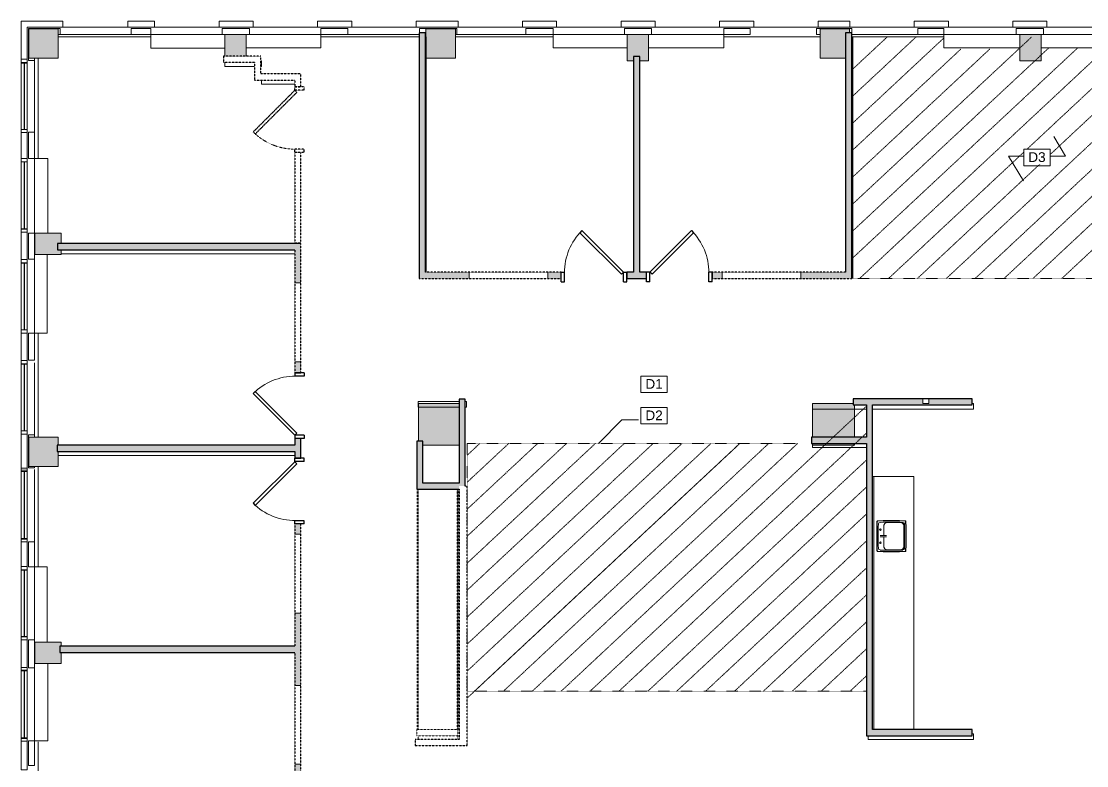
# Model space of a CAD drawing. Header units: inches. Extents: x 628 to 2872, y -380 to 1753.
# Drawn here: x 1526 to 2174, y 1300 to 1753 of the extents above; entities that cross this region are included whole.
import ezdxf

# ---------------------------------------------------------------- set-up
doc = ezdxf.new("R2010")
doc.units = ezdxf.units.IN
doc.header["$MEASUREMENT"] = 0
for name, pattern in [('Dash 1_16_', [0.125, 0.0625, -0.0625]), ('Dash 1_32_', [0.0625, 0.03125, -0.03125]), ('Demolished', [0.1875, 0.125, -0.0625])]:
    doc.linetypes.add(name, pattern=pattern)
for name, color, linetype, lineweight in [('4694_52_BB$0$BHT', 7, 'Continuous', 9), ('4694_52_BB$0$BPT', 7, 'Continuous', 9), ('9t floor LINKED_dwg', 8, 'Continuous', 9), ('A-ANNO-KEYN', 231, 'Continuous', 9), ('A-DETL', 90, 'Continuous', 9), ('A-DOOR', 31, 'Demolished', 9), ('A-DOOR-FRAM', 31, 'Demolished', 30), ('A-Wall-Exst', 7, 'Continuous', 9), ('A-WALL-PATT', 111, 'Continuous', 18), ('I-WALL', 2, 'Continuous', 18), ('P-SANR-FIXT', 6, 'Continuous', 18), ('Q-CASE', 31, 'Demolished', 9)]:
    doc.layers.add(name, color=color, linetype=linetype, lineweight=lineweight)
doc.styles.add('Arial_2', font='arial.ttf', dxfattribs={"height": 5.901198})

# ---------------------------------------------------------------- blocks, each defined once
blk = doc.blocks.new('9t floor LINKED_dwg-4848483-FIRST FLOOR DEMOLITION')
at = {"layer": '4694_52_BB$0$BHT'}
h = blk.add_hatch(color=256, dxfattribs=at)
h.paths.add_polyline_path([(446.5, 1484.5), (464.5, 1484.5), (464.5, 1493.73), (463.75, 1493.73), (463.75, 1497.48), (464.5, 1497.48), (464.5, 1502.5), (446.5, 1502.5)], flags=0)
h.paths.add_polyline_path([(464.12, 1613.51), (466.28, 1613.51), (466.28, 1616.48), (464.12, 1616.48), (464.12, 1620.23), (466.28, 1620.23), (466.28, 1626.51), (450.28, 1626.51), (450.28, 1613.51)], flags=0)
h.paths.add_polyline_path([(823.73, 1731.51), (823.73, 1747.5), (810.73, 1747.5), (810.73, 1731.51), (814.75, 1731.51), (814.75, 1734.05), (818.5, 1734.05), (818.5, 1731.51)], flags=0)
h.paths.add_polyline_path([(1062.93, 1731.51), (1062.93, 1747.5), (1049.93, 1747.5), (1049.93, 1731.51)], flags=0)
h.paths.add_polyline_path([(464.5, 1733), (464.5, 1751), (446.5, 1751), (446.5, 1733)], flags=0)
h.paths.add_polyline_path([(928.25, 1733), (943.75, 1733), (943.75, 1748.55), (946.25, 1748.55), (946.25, 1751), (928.25, 1751), (928.25, 1747.5)], flags=0)
h.paths.add_polyline_path([(1169, 1733), (1186.25, 1733), (1186.25, 1751), (1168.25, 1751), (1168.25, 1748.55), (1169, 1748.55)], flags=0)
h.paths.add_polyline_path([(688.25, 1733), (706.25, 1733), (706.25, 1751), (688.25, 1751)], flags=0)
h.paths.add_polyline_path([(578.93, 1734.3), (578.93, 1747.5), (565.93, 1747.5), (565.93, 1734.3), (576.65, 1734.3)], flags=0)
h = blk.add_hatch(color=256, dxfattribs=at)
h.paths.add_polyline_path([(684.25, 987.5), (684.25, 1013), (683.75, 1013), (683.75, 987.5)], flags=0)
h.paths.add_polyline_path([(708.5, 987.5), (709.25, 987.5), (709.25, 1013), (688, 1013), (688, 987.5), (704.75, 987.5), (704.75, 990.05), (708.5, 990.05), (708.5, 988.25)], flags=0)
h.paths.add_polyline_path([(1403.75, 988), (1429.25, 988), (1429.25, 1013.5), (1403.75, 1013.5)], flags=0)
h.paths.add_polyline_path([(708.5, 1233), (708.5, 1258.5), (683.75, 1258.5), (683.75, 1233), (705, 1233)], flags=0)
h.paths.add_polyline_path([(1403.75, 1233.5), (1429.25, 1233.5), (1429.25, 1256.67), (1403.75, 1256.67)], flags=0)
h.paths.add_polyline_path([(1426.75, 1497.5), (1426.75, 1523), (1403.75, 1523), (1403.75, 1497.5)], flags=0)
h.paths.add_polyline_path([(1189.25, 1497.5), (1189.25, 1523), (1188.5, 1523), (1188.5, 1497.5)], flags=0)
h.paths.add_polyline_path([(949.25, 1497.5), (949.25, 1498.61), (923.75, 1498.61), (923.75, 1497.5), (948.5, 1497.5)], flags=0)
h.paths.add_polyline_path([(1163.75, 1497.5), (1184.75, 1497.5), (1184.75, 1523), (1163.75, 1523), (1163.75, 1500.17)], flags=0)
h.paths.add_polyline_path([(686.5, 1497.5), (708.5, 1497.5), (708.5, 1523), (683.75, 1523), (683.75, 1500.05), (686.5, 1500.05)], flags=0)
h.paths.add_polyline_path([(923.75, 1502.36), (949.25, 1502.36), (949.25, 1522.05), (948.5, 1522.05), (948.5, 1523), (923.75, 1523)], flags=0)
h = blk.add_hatch(color=256, dxfattribs=at)
h.paths.add_polyline_path([(446.5, 870.94), (464.5, 870.94), (464.5, 873.48), (463.75, 873.48), (463.75, 877.23), (464.5, 877.23), (464.5, 888.94), (446.5, 888.94), (446.5, 873.31)], flags=0)
h.paths.add_polyline_path([(463.75, 992.5), (464.5, 992.5), (464.5, 1003.48), (463.75, 1003.48), (463.75, 1007.23), (464.5, 1007.23), (464.5, 1010.5), (446.5, 1010.5), (446.5, 992.5)], flags=0)
h.paths.add_polyline_path([(465.53, 1117.61), (466.28, 1117.61), (466.28, 1126.23), (465.53, 1126.23), (465.53, 1129.98), (466.28, 1129.98), (466.28, 1130.61), (450.28, 1130.61), (450.28, 1117.61)], flags=0)
h.paths.add_polyline_path([(463.75, 1238.5), (464.5, 1238.5), (464.5, 1248.48), (463.75, 1248.48), (463.75, 1252.23), (464.5, 1252.23), (464.5, 1256.5), (446.5, 1256.5), (446.5, 1238.5)], flags=0)
h.paths.add_polyline_path([(465.53, 1364.71), (466.28, 1364.71), (466.28, 1371.48), (465.53, 1371.48), (465.53, 1375.23), (466.28, 1375.23), (466.28, 1377.71), (450.28, 1377.71), (450.28, 1364.71), (464.5, 1364.71)], flags=0)
at = {"layer": '4694_52_BB$0$BPT'}
for p, q in [((465.38, 1751.88), (508.88, 1751.88)), ((521.13, 1751.88), (564.38, 1751.88)), ((581.13, 1751.88), (624.38, 1751.88)), ((641.13, 1751.88), (684.38, 1751.88)), ((705.88, 1751.88), (749.13, 1751.88)), ((765.88, 1751.88), (809.13, 1751.88)), ((825.88, 1751.88), (869.13, 1751.88)), ((885.88, 1751.88), (929.13, 1751.88)), ((944.38, 1751.88), (987.63, 1751.88)), ((1004.38, 1751.88), (1047.63, 1751.88)), ((1064.38, 1751.88), (1107.63, 1751.88)), ((464.5, 1746), (520.88, 1746)), ((465.63, 1747.5), (508.88, 1747.5)), ((580.88, 1747.51), (624.87, 1747.51)), ((624.38, 1746), (684.25, 1746)), ((640.88, 1747.5), (684.25, 1747.5)), ((688, 1747.5), (688.25, 1747.5)), ((688, 1746), (688.25, 1746)), ((706.25, 1746), (765.68, 1746)), ((869.68, 1746), (928.25, 1746)), ((946.25, 1748.55), (946.25, 1751)), ((947.5, 1746), (1003.68, 1746)), ((1003.69, 1747.51), (1047.68, 1747.51)), ((1064.18, 1747.51), (1108.17, 1747.51)), ((452.25, 1672.08), (452.25, 1733)), ((445.63, 1730.5), (442, 1730.5)), ((443.69, 1730.5), (443.69, 1689.75)), ((443.94, 1730.5), (443.94, 1689.75)), ((445.62, 1689.75), (442, 1689.75)), ((445.62, 1670), (442, 1670)), ((443.69, 1670), (443.69, 1629.25)), ((443.94, 1670), (443.94, 1629.25)), ((445.62, 1629.25), (442, 1629.25)), ((445.62, 1608.5), (442, 1608.5)), ((443.69, 1608.5), (443.69, 1567.75)), ((443.94, 1608.5), (443.94, 1567.75)), ((445.62, 1567.75), (442, 1567.75)), ((452.25, 1502.5), (452.25, 1565.78)), ((445.62, 1547), (442, 1547)), ((443.69, 1547), (443.69, 1506.25)), ((443.94, 1547), (443.94, 1506.25)), ((450, 1503.79), (450, 1547.78)), ((949.25, 1502.36), (949.25, 1522.05)), ((445.62, 1506.25), (442, 1506.25)), ((923.75, 1498.61), (923.75, 1497.5)), ((464.5, 1484.5), (464.5, 1493.73)), ((686.5, 1497.5), (708.5, 1497.5)), ((445.62, 1481.59), (442, 1481.59)), ((443.69, 1481.59), (443.69, 1440.84)), ((443.94, 1481.59), (443.94, 1440.84)), ((450, 1438.81), (450, 1482.8)), ((452.25, 1423.57), (452.25, 1484.18)), ((445.62, 1440.84), (442, 1440.84)), ((445.62, 1421.78), (442, 1421.78)), ((443.69, 1421.78), (443.69, 1381.03)), ((443.94, 1421.78), (443.94, 1381.03)), ((450, 1379.08), (450, 1423.07)), ((445.62, 1381.03), (442, 1381.03)), ((442, 1360.28), (445.62, 1360.28)), ((443.69, 1319.53), (443.69, 1360.28)), ((443.94, 1319.53), (443.94, 1360.28)), ((442, 1319.53), (445.62, 1319.53)), ((452.25, 1256.5), (452.25, 1317.11))]:
    blk.add_line(p, q, dxfattribs=at)
at = {"layer": '4694_52_BB$0$BPT', "flags": 128}
for points in [[(467.38, 1751.88), (467.38, 1755.5), (442, 1755.5), (442, 1730.07), (445.63, 1730.07), (445.63, 1751.88)], [(523.13, 1751.88), (506.88, 1751.88), (506.88, 1755.5), (523.13, 1755.5)], [(583.13, 1751.88), (562.38, 1751.88), (562.38, 1755.5), (583.13, 1755.5)], [(643.13, 1751.88), (622.38, 1751.88), (622.38, 1755.5), (643.13, 1755.5)], [(707.88, 1755.5), (707.88, 1751.88), (682.38, 1751.88), (682.38, 1755.5)], [(767.88, 1755.5), (747.13, 1755.5), (747.13, 1751.88), (767.88, 1751.88)], [(827.88, 1755.5), (807.13, 1755.5), (807.13, 1751.88), (827.88, 1751.88)], [(887.88, 1755.5), (867.13, 1755.5), (867.13, 1751.88), (887.88, 1751.88)], [(946.38, 1751.88), (927.13, 1751.88), (927.13, 1755.5), (946.38, 1755.5)], [(1006.38, 1755.5), (985.63, 1755.5), (985.63, 1751.88), (1006.38, 1751.88)], [(1066.38, 1755.5), (1045.63, 1755.5), (1045.63, 1751.88), (1066.38, 1751.88)], [(464.5, 1751), (446.5, 1751), (446.5, 1733), (464.5, 1733)], [(520.88, 1751.13), (520.88, 1747.5), (508.88, 1747.5), (508.88, 1751.13)], [(580.88, 1747.5), (580.88, 1751.13), (564.38, 1751.13), (564.38, 1747.5)], [(706.25, 1751), (688.25, 1751), (688.25, 1733), (706.25, 1733)], [(765.68, 1751.13), (765.68, 1747.5), (749.18, 1747.5), (749.18, 1751.13)], [(885.68, 1747.5), (885.68, 1751.13), (869.68, 1751.13), (869.68, 1747.5)], [(1064.18, 1747.5), (1047.68, 1747.5), (1047.68, 1751.13), (1064.18, 1751.13)], [(1049.93, 1731.51), (1049.93, 1747.51), (1062.93, 1747.51), (1062.93, 1731.51)], [(442, 1687.75), (445.62, 1687.75), (445.62, 1732.5), (442, 1732.5)], [(445.63, 1670.08), (445.63, 1689.58), (442, 1689.58), (442, 1670.08)], [(442, 1627.25), (445.62, 1627.25), (445.62, 1672), (442, 1672)], [(445.63, 1629.09), (445.63, 1608.27), (442, 1608.27), (442, 1629.09)], [(442, 1565.75), (445.62, 1565.75), (445.62, 1610.5), (442, 1610.5)], [(442, 1546.78), (445.63, 1546.78), (445.63, 1567.78), (442, 1567.78)], [(442, 1549), (445.62, 1549), (445.62, 1504.25), (442, 1504.25)], [(445.63, 1482.3), (442, 1482.3), (442, 1506.29), (445.63, 1506.29)], [(442, 1438.84), (442, 1483.59), (445.62, 1483.59), (445.62, 1438.84)], [(445.63, 1421.57), (442, 1421.57), (442, 1440.31), (445.63, 1440.31)], [(446.38, 1423.57), (450, 1423.57), (450, 1438.81), (446.38, 1438.81)], [(442, 1379.03), (445.62, 1379.03), (445.62, 1423.78), (442, 1423.78)], [(445.63, 1360.59), (445.63, 1381.08), (442, 1381.08), (442, 1360.59)], [(450, 1362.09), (450, 1379.08), (446.38, 1379.08), (446.38, 1362.09)], [(445.62, 1362.28), (442, 1362.28), (442, 1317.53), (445.62, 1317.53)], [(445.63, 1300.1), (445.63, 1319.1), (442, 1319.1), (442, 1300.1)], [(446.38, 1302.6), (450, 1302.6), (450, 1317.6), (446.38, 1317.6)]]:
    blk.add_lwpolyline(points, close=True, dxfattribs=at)
for points in [[(464.5, 1747.5), (465.63, 1747.5), (465.63, 1751.12), (446.38, 1751.12), (446.38, 1731.57), (450, 1731.57), (450, 1733.07)], [(565.94, 1739.2), (520.88, 1739.2), (520.88, 1747.5), (564.87, 1747.5)], [(565.93, 1734.3), (565.93, 1747.51), (578.93, 1747.51), (578.93, 1734.3)], [(579.07, 1739.45), (624.38, 1739.45), (624.38, 1747.5), (640.88, 1747.5), (640.88, 1751.13), (624.38, 1751.13), (624.38, 1747.5)], [(707.18, 1747.5), (707.18, 1751.13), (684.38, 1751.13), (684.38, 1748.55)], [(706.25, 1747.5), (707.18, 1747.5), (751.17, 1747.5)], [(810.67, 1739.45), (765.68, 1739.45), (765.68, 1747.5), (809.67, 1747.5)], [(869.67, 1747.5), (825.68, 1747.5), (825.68, 1751.13), (809.18, 1751.13), (809.18, 1747.5), (825.68, 1747.5)], [(810.73, 1747.51), (823.73, 1747.51), (823.73, 1731.51), (818.5, 1731.51)], [(814.75, 1731.51), (810.73, 1731.51), (810.73, 1747.51)], [(823.79, 1739.45), (869.68, 1739.45), (869.68, 1747.5)], [(947.5, 1747.5), (947.68, 1747.5), (947.68, 1751.13), (926.18, 1751.13), (926.18, 1747.5), (928.25, 1747.5)], [(946.25, 1751), (928.25, 1751), (928.25, 1733), (943.75, 1733)], [(1049.84, 1739.45), (1003.68, 1739.45), (1003.68, 1747.5), (987.68, 1747.5), (947.68, 1747.5)], [(987.68, 1747.5), (987.68, 1751.13), (1003.68, 1751.13), (1003.68, 1747.5)], [(1062.97, 1739.45), (1107.68, 1739.45), (1107.68, 1747.5), (1107.68, 1751.13), (1124.58, 1751.13), (1124.58, 1747.5), (1107.68, 1747.5)], [(450, 1732.07), (450, 1688.08), (446.38, 1688.08), (446.38, 1672.08), (450, 1672.08), (450, 1626.59)], [(450, 1688.08), (450, 1672.08), (458.19, 1672.08), (458.19, 1626.51)], [(457.82, 1613.51), (457.82, 1565.78), (450, 1565.78), (450, 1549.28), (446.38, 1549.28), (446.38, 1565.78), (450, 1565.78), (450, 1610.77), (450, 1626.59), (446.38, 1626.59), (446.38, 1610.77), (450, 1610.77)], [(450.28, 1626.51), (466.28, 1626.51), (466.28, 1620.23)], [(466.28, 1616.48), (466.28, 1613.51), (450.28, 1613.51), (450.28, 1626.51)], [(708.5, 1523), (683.75, 1523), (683.75, 1500.05)], [(948.5, 1523), (923.75, 1523), (923.75, 1502.36)], [(450, 1484.5), (450, 1483.8), (446.38, 1483.8), (446.38, 1503.79), (450, 1503.79), (450, 1502.5)], [(464.5, 1497.48), (464.5, 1502.5), (446.5, 1502.5), (446.5, 1484.5), (464.5, 1484.5)], [(923.75, 1497.5), (949.25, 1497.5), (949.25, 1498.61)], [(457.82, 1377.85), (457.82, 1423.57), (450, 1423.57)], [(450.28, 1377.71), (466.28, 1377.71), (466.28, 1375.23)], [(466.28, 1371.48), (466.28, 1364.71), (450.28, 1364.71), (450.28, 1377.71)], [(458.19, 1364.72), (458.19, 1317.6), (450, 1317.6), (450, 1362.59)]]:
    blk.add_lwpolyline(points, dxfattribs=at)
at = {"layer": 'A-Wall-Exst'}
for p, q in [((948.25, 1746), (947.5, 1746)), ((708.5, 1524.2), (683.5, 1524.2)), ((948.5, 1523), (923.75, 1523))]:
    blk.add_line(p, q, dxfattribs=at)
at = {"layer": 'A-Wall-Exst', "flags": 128}
for points in [[(688.5, 1602.8), (688.5, 1746), (688, 1746)], [(947.5, 1599.7), (948.25, 1599.7), (948.25, 1746)], [(565.93, 1730.55), (565.93, 1728.01), (584, 1728.01)], [(587.75, 1728.01), (588.25, 1728.01), (588.25, 1731.51), (587.75, 1731.51)], [(588.25, 1719.73), (588.25, 1717.19), (608.5, 1717.19)], [(466.28, 1616.48), (466.28, 1613.94), (608.5, 1613.94)], [(683.5, 1524.2), (683.5, 1520.7), (708.5, 1520.7)], [(712.25, 1520.7), (713, 1520.7), (713, 1524.2), (712.25, 1524.2)], [(923.75, 1523), (923.75, 1519.5), (956.5, 1519.5)], [(960.25, 1519.5), (1021.62, 1519.5), (1021.62, 1523), (1020.87, 1523)], [(923.75, 1498.61), (923.75, 1496.06), (956.5, 1496.06)], [(464.5, 1493.73), (464.5, 1491.19), (608.5, 1491.19)], [(957.5, 1320.8), (957.5, 1318.5), (1021.62, 1318.5)], [(1021.62, 1318.5), (1021.62, 1322), (1020.87, 1322)]]:
    blk.add_lwpolyline(points, dxfattribs=at)
at = {"layer": 'A-WALL-PATT', "color": 7, "lineweight": 9}
for p, q in [((688, 1746), (688.5, 1746)), ((947.5, 1746), (948.25, 1746)), ((565.93, 1728.01), (565.93, 1730.55)), ((588.25, 1731.51), (588.25, 1728.01)), ((588.25, 1717.19), (588.25, 1719.73)), ((466.28, 1613.94), (466.28, 1616.48)), ((948.25, 1599.7), (947.5, 1599.7)), ((683.5, 1520.7), (683.5, 1524.2)), ((713, 1524.2), (713, 1520.7)), ((923.75, 1519.5), (923.75, 1523)), ((1021.62, 1523), (1021.62, 1519.5)), ((923.75, 1496.06), (923.75, 1498.61)), ((464.5, 1491.19), (464.5, 1493.73)), ((957.5, 1318.5), (957.5, 1320.8)), ((1021.62, 1322), (1021.62, 1318.5))]:
    blk.add_line(p, q, dxfattribs=at)
blk = doc.blocks.new('Single Flush - OTJ_SOLIDFLUSH_ALUM-4845960-FIRST FLOOR DEMOLITION')
at = {"layer": 'A-DOOR', "color": 250, "lineweight": 30}
for p, q in [((-7.42, 27.2), (-8.65, 25.96)), ((-8.65, 25.96), (16.67, 0.64)), ((17.91, 1.87), (-7.42, 27.2)), ((16.67, 0.64), (17.91, 1.87))]:
    blk.add_line(p, q, dxfattribs=at)
at = {"layer": 'A-DOOR', "color": 7}
blk.add_arc((17.91, 1.87), 35.81, 135, 180.5, dxfattribs=at)
at = {"layer": 'A-DOOR-FRAM', "color": 250}
for p, q in [((-20, -3.87), (-20, 1.87)), ((-20, 1.87), (-18, 1.87)), ((-18, -3.87), (-18, 1.87)), ((18, -3.87), (18, 1.87)), ((18, 1.87), (20, 1.87)), ((20, -3.87), (20, 1.87)), ((-20, -3.87), (-18, -3.87)), ((18, -3.87), (20, -3.87))]:
    blk.add_line(p, q, dxfattribs=at)
blk = doc.blocks.new('Single Flush - OTJ_SOLIDFLUSH_ALUM-4928978-FIRST FLOOR DEMOLITION')
at = {"layer": 'A-DOOR', "color": 8, "linetype": 'Continuous', "lineweight": 30}
for p, q in [((-8.65, -25.96), (16.67, -0.64)), ((17.91, -1.88), (-7.42, -27.2)), ((16.67, -0.64), (17.91, -1.88)), ((-7.42, -27.2), (-8.65, -25.96))]:
    blk.add_line(p, q, dxfattribs=at)
at = {"layer": 'A-DOOR', "linetype": 'Continuous'}
blk.add_arc((17.91, -1.88), 35.81, 179.5, 225, dxfattribs=at)
at = {"layer": 'A-DOOR-FRAM', "color": 8, "linetype": 'Continuous'}
for p, q in [((-20, 3.87), (-20, -1.88)), ((-20, 3.87), (-18, 3.87)), ((-18, 3.87), (-18, -1.88)), ((18, 3.87), (18, -1.88)), ((18, 3.87), (20, 3.87)), ((20, 3.87), (20, -1.88)), ((-20, -1.88), (-18, -1.88)), ((18, -1.88), (20, -1.88))]:
    blk.add_line(p, q, dxfattribs=at)
blk = doc.blocks.new('Single Flush - OTJ_SOLIDFLUSH_ALUM-4929015-FIRST FLOOR DEMOLITION')
at = {"layer": 'A-DOOR', "color": 8, "linetype": 'Continuous', "lineweight": 30}
for p, q in [((-7.42, 27.2), (-8.65, 25.96)), ((-8.65, 25.96), (16.67, 0.64)), ((17.91, 1.87), (-7.42, 27.2)), ((16.67, 0.64), (17.91, 1.87))]:
    blk.add_line(p, q, dxfattribs=at)
at = {"layer": 'A-DOOR', "linetype": 'Continuous'}
blk.add_arc((17.91, 1.87), 35.81, 135, 180.5, dxfattribs=at)
at = {"layer": 'A-DOOR-FRAM', "color": 8, "linetype": 'Continuous'}
for p, q in [((-20, -3.87), (-20, 1.87)), ((-20, 1.87), (-18, 1.87)), ((-18, -3.87), (-18, 1.87)), ((18, -3.87), (18, 1.87)), ((18, 1.87), (20, 1.87)), ((20, -3.87), (20, 1.87)), ((-20, -3.87), (-18, -3.87)), ((18, -3.87), (20, -3.87))]:
    blk.add_line(p, q, dxfattribs=at)
blk = doc.blocks.new('C-Counter Top - ADJ HEIGHT-4846280-FIRST FLOOR DEMOLITION')
at = {"layer": 'Q-CASE', "color": 7}
for p, q in [((-47.26, -0.75), (104.94, -0.75)), ((-47.26, -25), (98.94, -25)), ((102.69, -25), (104.94, -25))]:
    blk.add_line(p, q, dxfattribs=at)
blk = doc.blocks.new('C-Counter Top - ADJ HEIGHT-4930316-FIRST FLOOR DEMOLITION')
at = {"layer": 'Q-CASE', "linetype": 'Continuous'}
for p, q in [((106.68, -0.75), (106.68, 0)), ((-47.26, -0.75), (106.68, -0.75)), ((106.68, -25), (106.68, -0.75)), ((-47.26, -25), (106.68, -25))]:
    blk.add_line(p, q, dxfattribs=at)
blk = doc.blocks.new('P-Sink-Rectangular - PSR1918-3060176-FIRST FLOOR DEMOLITION')
at = {"layer": 'P-SANR-FIXT', "lineweight": 9}
for p, q in [((-9.5, 4.97), (-9.34, 8.49)), ((-9.13, 8.48), (-9.28, 4.96)), ((-8.99, 8.84), (-5.52, 9)), ((-5.51, 8.78), (-8.98, 8.63)), ((-8.5, 5.01), (-8.42, 6.97)), ((-7.47, 7.92), (-5.51, 8)), ((-5.52, 9), (5.52, 9)), ((-5.52, 9), (-5.51, 8.78)), ((5.51, 8.78), (-5.51, 8.78)), ((-5.51, 8), (5.51, 8)), ((5.52, 9), (5.51, 8.78)), ((8.98, 8.63), (5.51, 8.78)), ((5.51, 8), (7.47, 7.92)), ((5.52, 9), (8.99, 8.84)), ((8.42, 6.97), (8.5, 5.01)), ((9.28, 4.96), (9.13, 8.48)), ((9.34, 8.49), (9.5, 4.97)), ((-9.5, 4.97), (-9.28, 4.96)), ((-9.5, -4.97), (-9.5, 4.97)), ((-9.28, 4.96), (-9.28, -4.96)), ((-8.5, -5.01), (-8.5, 5.01)), ((-8.35, -5.5), (-8.35, 2.5)), ((-8.35, -5.5), (-8.35, 2.5)), ((-6.25, 4.6), (-0.49, 4.6)), ((-6.25, 4.6), (-0.49, 4.6)), ((0.48, 4.6), (6.25, 4.6)), ((0.48, 4.6), (6.25, 4.6)), ((8.35, 2.5), (8.35, -5.5)), ((8.35, 2.5), (8.35, -5.5)), ((8.5, 5.01), (8.5, -5.01)), ((9.5, 4.97), (9.28, 4.96)), ((9.28, -4.96), (9.28, 4.96)), ((9.5, 4.97), (9.5, -4.97)), ((-9.5, -4.97), (-9.28, -4.96)), ((-9.34, -8.49), (-9.5, -4.97)), ((-9.28, -4.96), (-9.13, -8.48)), ((-8.42, -6.97), (-8.5, -5.01)), ((8.5, -5.01), (8.42, -6.97)), ((9.13, -8.48), (9.28, -4.96)), ((9.5, -4.97), (9.28, -4.96)), ((9.5, -4.97), (9.34, -8.49)), ((-5.52, -9), (-8.99, -8.84)), ((-8.98, -8.63), (-5.51, -8.78)), ((-5.51, -8), (-7.47, -7.92)), ((6.25, -7.6), (-6.25, -7.6)), ((6.25, -7.6), (-6.25, -7.6)), ((-5.52, -9), (-5.51, -8.78)), ((5.52, -9), (-5.52, -9)), ((5.51, -8), (-5.51, -8)), ((-5.51, -8.78), (5.51, -8.78)), ((7.47, -7.92), (5.51, -8)), ((5.51, -8.78), (8.98, -8.63)), ((5.52, -9), (5.51, -8.78)), ((8.99, -8.84), (5.52, -9))]:
    blk.add_line(p, q, dxfattribs=at)
at = {"layer": 'P-SANR-FIXT', "lineweight": 9, "flags": 128}
for points in [[(-0.5, 6.97), (-0.5, 6.97), (-0.5, 6.96), (-0.5, 6.95), (-0.5, 6.94), (-0.5, 6.93), (-0.5, 6.91), (-0.5, 6.89), (-0.5, 6.87), (-0.5, 6.84), (-0.5, 6.81), (-0.5, 6.78), (-0.5, 6.74), (-0.5, 6.7), (-0.5, 6.66), (-0.5, 6.62), (-0.5, 6.57), (-0.5, 6.52), (-0.5, 6.47), (-0.5, 6.42), (-0.5, 6.36), (-0.5, 6.3), (-0.5, 6.24), (-0.5, 6.18), (-0.5, 6.11), (-0.5, 6.05), (-0.5, 5.98), (-0.5, 5.91), (-0.5, 5.84), (-0.5, 5.77), (-0.5, 5.69), (-0.5, 5.62), (-0.5, 5.54), (-0.5, 5.46), (-0.5, 5.39), (-0.5, 5.31), (-0.5, 5.23), (-0.5, 5.15), (-0.5, 5.07), (-0.5, 4.99), (-0.5, 4.91), (-0.5, 4.83), (-0.5, 4.75), (-0.5, 4.67), (-0.5, 4.59), (-0.5, 4.51), (-0.5, 4.44), (-0.5, 4.36), (-0.5, 4.28), (-0.5, 4.21), (-0.5, 4.13), (-0.5, 4.06), (-0.5, 3.99), (-0.5, 3.92), (-0.5, 3.86), (-0.5, 3.79), (-0.5, 3.73), (-0.5, 3.66), (-0.5, 3.61), (-0.5, 3.55), (-0.5, 3.49), (-0.5, 3.44), (-0.5, 3.39), (-0.5, 3.34), (-0.5, 3.3), (-0.5, 3.25), (-0.5, 3.21), (-0.5, 3.18), (-0.5, 3.14), (-0.5, 3.11), (-0.5, 3.08), (-0.5, 3.06), (-0.5, 3.04), (-0.5, 3.02), (-0.5, 3), (-0.5, 2.99), (-0.5, 2.98), (-0.5, 2.97), (-0.5, 2.97), (-0.5, 2.97)], [(0.5, 2.97), (0.5, 2.97), (0.5, 2.97), (0.5, 2.98), (0.5, 2.99), (0.5, 3.01), (0.5, 3.02), (0.5, 3.05), (0.5, 3.07), (0.5, 3.1), (0.5, 3.13), (0.5, 3.16), (0.5, 3.19), (0.5, 3.23), (0.5, 3.27), (0.5, 3.32), (0.5, 3.36), (0.5, 3.41), (0.5, 3.46), (0.5, 3.52), (0.5, 3.57), (0.5, 3.63), (0.5, 3.69), (0.5, 3.76), (0.5, 3.82), (0.5, 3.89), (0.5, 3.95), (0.5, 4.02), (0.5, 4.1), (0.5, 4.17), (0.5, 4.24), (0.5, 4.32), (0.5, 4.39), (0.5, 4.47), (0.5, 4.55), (0.5, 4.63), (0.5, 4.71), (0.5, 4.79), (0.5, 4.87), (0.5, 4.95), (0.5, 5.03), (0.5, 5.11), (0.5, 5.19), (0.5, 5.26), (0.5, 5.34), (0.5, 5.42), (0.5, 5.5), (0.5, 5.58), (0.5, 5.65), (0.5, 5.73), (0.5, 5.8), (0.5, 5.87), (0.5, 5.94), (0.5, 6.01), (0.5, 6.08), (0.5, 6.14), (0.5, 6.21), (0.5, 6.27), (0.5, 6.33), (0.5, 6.39), (0.5, 6.44), (0.5, 6.49), (0.5, 6.55), (0.5, 6.59), (0.5, 6.64), (0.5, 6.68), (0.5, 6.72), (0.5, 6.76), (0.5, 6.79), (0.5, 6.82), (0.5, 6.85), (0.5, 6.88), (0.5, 6.9), (0.5, 6.92), (0.5, 6.93), (0.5, 6.95), (0.5, 6.96), (0.5, 6.96), (0.5, 6.97), (0.5, 6.97)]]:
    blk.add_lwpolyline(points, dxfattribs=at)
at = {"layer": 'P-SANR-FIXT', "lineweight": 9}
for centre, radius, start, end in [((-8.97, 8.47), 0.371, 92.5667, 177.4333), ((-8.97, 8.47), 0.156, 92.5667, 177.4333), ((-7.42, 6.92), 0.995, 92.5667, 177.4333), ((-4, 6.75), 0.5, 360, 180), ((-4, 6.75), 0.5, 180, 360), ((4, 6.75), 0.5, 360, 180), ((4, 6.75), 0.5, 180, 360), ((7.42, 6.92), 0.995, 2.5667, 87.4333), ((8.97, 8.47), 0.156, 2.5667, 87.4333), ((8.97, 8.47), 0.371, 2.5667, 87.4333), ((-6.25, 2.5), 2.1, 90, 180), ((-6.25, 2.5), 2.1, 90, 180), ((-6.25, 2.5), 2.1, 160.02876, 180), ((-6.25, 2.5), 2.1, 115.02876, 154.97124), ((-6.25, 2.5), 2.1, 90, 109.97124), ((6.25, 2.5), 2.1, 70.02876, 90), ((6.25, 2.5), 2.1, 0, 90), ((6.25, 2.5), 2.1, 0, 90), ((6.25, 2.5), 2.1, 25.02876, 64.97124), ((6.25, 2.5), 2.1, 0, 19.97124), ((-6.25, -5.5), 2.1, 180, 199.97124), ((-6.25, -5.5), 2.1, 180, 270), ((-6.25, -5.5), 2.1, 180, 270), ((-6.25, -5.5), 2.1, 205.02876, 244.97124), ((6.25, -5.5), 2.1, 270, 360), ((6.25, -5.5), 2.1, 270, 360), ((6.25, -5.5), 2.1, 295.02876, 334.97124), ((6.25, -5.5), 2.1, 340.02876, 360), ((-8.97, -8.47), 0.371, 182.5667, 267.4333), ((-8.97, -8.47), 0.156, 182.5667, 267.4333), ((-7.42, -6.92), 0.995, 182.5667, 267.4333), ((-6.25, -5.5), 2.1, 250.02876, 270), ((6.25, -5.5), 2.1, 270, 289.97124), ((7.42, -6.92), 0.995, 272.5667, 357.4333), ((8.97, -8.47), 0.156, 272.5667, 357.4333), ((8.97, -8.47), 0.371, 272.5667, 357.4333)]:
    blk.add_arc(centre, radius, start, end, dxfattribs=at)
blk = doc.blocks.new('C-Counter Top - ADJ HEIGHT-4930977-FIRST FLOOR DEMOLITION')
at = {"layer": 'Q-CASE', "color": 7}
for p, q in [((98.94, 0), (-47.26, 0)), ((98.94, -0.75), (98.94, 0)), ((-47.26, -0.75), (98.94, -0.75)), ((-47.26, -25), (98.94, -25))]:
    blk.add_line(p, q, dxfattribs=at)
blk = doc.blocks.new('Keynote Tag - Keynote Number - Boxed-135510-FIRST FLOOR DEMOLITION')
at = {"layer": 'A-ANNO-KEYN'}
for p, q in [((-0.125, -0.079), (-0.125, 0.078)), ((-0.125, 0.078), (0.125, 0.078)), ((0.125, 0.078), (0.125, -0.079)), ((-0.125, -0.079), (0.125, -0.079))]:
    blk.add_line(p, q, dxfattribs=at)

msp = doc.modelspace()

# ---------------------------------------------------------------- hatches: boundary and pattern name
at = {"layer": 'A-WALL-PATT', "lineweight": 9}
for points in [[(1771.88, 1600.25), (1771.88, 1746), (1768.13, 1746), (1768.13, 1600.25)], [(2031.38, 1596.5), (2031.38, 1746), (2027.63, 1746), (2027.63, 1596.5)], [(1902.38, 1600.25), (1902.38, 1731.51), (1898.63, 1731.51), (1898.63, 1600.25)], [(1692.38, 1613.94), (1692.38, 1617.69), (1548.01, 1617.69), (1548.01, 1613.94), (1662.81, 1613.94)], [(1792.38, 1470.08), (1796.13, 1470.08), (1796.13, 1523), (1792.38, 1523), (1792.38, 1471.95)], [(2033.13, 1519.5), (2104.76, 1519.5), (2104.76, 1523.25), (2078.38, 1523.25), (2078.38, 1520.38), (2074.63, 1520.38), (2074.63, 1523.25), (2032.38, 1523.25), (2032.38, 1519.5)], [(2040.38, 1318.25), (2044.13, 1318.25), (2044.13, 1519.5), (2040.38, 1519.5), (2040.38, 1322)], [(2032.38, 1496.06), (2040.38, 1496.06), (2040.38, 1499.81), (2006.88, 1499.81), (2006.88, 1496.06), (2032.02, 1496.06)], [(1548.38, 1491.19), (1692.38, 1491.19), (1692.38, 1494.94), (1547.63, 1494.94), (1547.63, 1491.19)], [(1767.38, 1471.95), (1770.38, 1471.95), (1770.38, 1497.5), (1766.63, 1497.5), (1766.63, 1471.95), (1766.88, 1471.95)], [(1766.63, 1468.2), (1792.38, 1468.2), (1792.38, 1471.95), (1766.63, 1471.95)], [(1550.16, 1368.94), (1692.38, 1368.94), (1692.38, 1372.69), (1549.41, 1372.69), (1549.41, 1368.94)], [(2104.76, 1318.25), (2104.76, 1322), (2044.13, 1322), (2044.13, 1318.25), (2089.46, 1318.25)]]:
    msp.add_hatch(color=7, dxfattribs=at).paths.add_polyline_path(points, flags=0)
h = msp.add_hatch(color=7, dxfattribs=at)
h.paths.add_polyline_path([(1692.38, 870.94), (1696.13, 870.94), (1696.13, 900.81), (1692.38, 900.81), (1692.38, 874.69)], flags=0)
h.paths.add_polyline_path([(1692.38, 948.81), (1696.13, 948.81), (1696.13, 956.81), (1692.38, 956.81)], flags=0)
h.paths.add_polyline_path([(1692.38, 996.81), (1696.13, 996.81), (1696.13, 1008.81), (1692.38, 1008.81), (1692.38, 1000.94)], flags=0)
h.paths.add_polyline_path([(1692.38, 1048.81), (1696.13, 1048.81), (1696.13, 1056.81), (1692.38, 1056.81)], flags=0)
h.paths.add_polyline_path([(1692.38, 1104.81), (1696.13, 1104.81), (1696.13, 1144.81), (1692.38, 1144.81), (1692.38, 1115.06)], flags=0)
h.paths.add_polyline_path([(1692.38, 1192.81), (1696.13, 1192.81), (1696.13, 1201.81), (1692.38, 1201.81)], flags=0)
h.paths.add_polyline_path([(1692.38, 1241.81), (1696.13, 1241.81), (1696.13, 1253.81), (1692.38, 1253.81), (1692.38, 1245.94)], flags=0)
h.paths.add_polyline_path([(1696.13, 1293.81), (1696.13, 1300.81), (1692.38, 1300.81), (1692.38, 1293.81)], flags=0)
h.paths.add_polyline_path([(1696.13, 1348.81), (1696.13, 1392.81), (1692.38, 1392.81), (1692.38, 1348.81)], flags=0)
h.paths.add_polyline_path([(1696.13, 1440.81), (1696.13, 1447.06), (1692.38, 1447.06), (1692.38, 1440.81)], flags=0)
h.paths.add_polyline_path([(1692.38, 1487.06), (1696.13, 1487.06), (1696.13, 1499.06), (1692.38, 1499.06), (1692.38, 1491.19)], flags=0)
h.paths.add_polyline_path([(1692.38, 1539.06), (1696.13, 1539.06), (1696.13, 1545.81), (1692.38, 1545.81)], flags=0)
h.paths.add_polyline_path([(1692.38, 1593.81), (1696.13, 1593.81), (1696.13, 1617.69), (1692.38, 1617.69), (1692.38, 1606.7)], flags=0)
h = msp.add_hatch(color=7, dxfattribs=at)
h.paths.add_polyline_path([(2002.51, 1596.5), (2027.63, 1596.5), (2027.63, 1600.25), (2000.51, 1600.25), (2000.51, 1596.5)], flags=0)
h.paths.add_polyline_path([(1854.51, 1596.5), (1854.51, 1600.25), (1846.51, 1600.25), (1846.51, 1596.5)], flags=0)
h.paths.add_polyline_path([(1902.38, 1596.5), (1906.51, 1596.5), (1906.51, 1600.25), (1894.51, 1600.25), (1894.51, 1596.5), (1898.63, 1596.5)], flags=0)
h.paths.add_polyline_path([(1952.51, 1596.5), (1952.51, 1600.25), (1946.51, 1600.25), (1946.51, 1596.5)], flags=0)
h.paths.add_polyline_path([(1793.13, 1596.5), (1798.51, 1596.5), (1798.51, 1600.25), (1768.13, 1600.25), (1768.13, 1596.5), (1792.38, 1596.5)], flags=0)

# ---------------------------------------------------------------- linework, layer by layer
at = {"layer": 'A-DETL', "linetype": 'Dash 1_32_', "lineweight": 18}
for p, q in [((2032.13, 1743.45), (2087.56, 1743.45)), ((2032.13, 1596.5), (2032.13, 1743.45)), ((2249.13, 1596.5), (2031.38, 1596.5)), ((1797.38, 1496.06), (1998.45, 1496.06)), ((1797.38, 1345.25), (1797.38, 1496.06)), ((2040.38, 1496.06), (2040.38, 1345.25)), ((2040.38, 1345.25), (1797.38, 1345.25))]:
    msp.add_line(p, q, dxfattribs=at)
at = {"layer": 'A-DETL', "linetype": 'Dash 1_16_'}
for p, q in [((2032.13, 1641.89), (2140.94, 1743.45)), ((2032.13, 1707.55), (2070.6, 1743.45)), ((2032.13, 1723.96), (2053.01, 1743.45)), ((2032.13, 1691.13), (2087.56, 1742.87)), ((2053.86, 1596.5), (2211.29, 1743.45)), ((2071.44, 1596.5), (2228.87, 1743.45)), ((2089.03, 1596.5), (2246.2, 1743.21)), ((2032.13, 1609.05), (2169.1, 1736.9)), ((2032.13, 1625.47), (2151.51, 1736.9)), ((2032.13, 1625.47), (2151.51, 1736.9)), ((2032.13, 1674.72), (2097.93, 1736.13)), ((2032.13, 1658.3), (2115.47, 1736.09)), ((2036.27, 1596.5), (2186.38, 1736.62)), ((2106.61, 1596.5), (2249.13, 1729.53)), ((2124.2, 1596.5), (2249.13, 1713.12)), ((2141.79, 1596.5), (2249.13, 1696.7)), ((2159.37, 1596.5), (2249.13, 1680.29)), ((1854.47, 1345.25), (2040.38, 1518.79)), ((1872.06, 1345.25), (2040.38, 1502.38)), ((1797.38, 1341.21), (1963.28, 1496.06)), ((1797.38, 1357.63), (1945.69, 1496.06)), ((1797.38, 1374.04), (1928.11, 1496.06)), ((1797.38, 1390.46), (1910.52, 1496.06)), ((1797.38, 1406.87), (1892.94, 1496.06)), ((1797.38, 1423.29), (1875.35, 1496.06)), ((1797.38, 1439.7), (1857.76, 1496.06)), ((1797.38, 1456.12), (1840.18, 1496.06)), ((1797.38, 1472.53), (1822.59, 1496.06)), ((1797.38, 1488.95), (1805.01, 1496.06)), ((1801.71, 1345.25), (1963.28, 1496.06)), ((1819.3, 1345.25), (1980.87, 1496.06)), ((1836.88, 1345.25), (1998.45, 1496.06)), ((1889.64, 1345.25), (2040.38, 1485.96)), ((1907.23, 1345.25), (2040.38, 1469.54)), ((1924.81, 1345.25), (2040.38, 1453.13)), ((1942.4, 1345.25), (2040.38, 1436.71)), ((1959.99, 1345.25), (2040.38, 1420.3)), ((1977.57, 1345.25), (2040.38, 1403.88)), ((1995.16, 1345.25), (2040.38, 1387.47)), ((2012.74, 1345.25), (2040.38, 1371.05)), ((2030.33, 1345.25), (2040.38, 1354.64))]:
    msp.add_line(p, q, dxfattribs=at)
at = {"layer": 'A-DETL', "lineweight": 18}
for p, q in [((2161.59, 1670.86), (2154.38, 1682.86)), ((2135.93, 1670.86), (2126.93, 1670.86)), ((2126.93, 1670.86), (2135.93, 1655.89)), ((2152.59, 1670.86), (2161.59, 1670.86)), ((1891.53, 1510.38), (1877.22, 1496.06)), ((1901.53, 1510.38), (1891.53, 1510.38))]:
    msp.add_line(p, q, dxfattribs=at)
at = {"layer": 'I-WALL', "color": 8, "lineweight": 30}
for p, q in [((1771.88, 1746), (1768.13, 1746)), ((1768.13, 1746), (1768.13, 1596.5)), ((1771.88, 1600.25), (1771.88, 1746)), ((2027.63, 1746), (2027.63, 1600.25)), ((2031.38, 1746), (2027.63, 1746)), ((2031.38, 1596.5), (2031.38, 1746)), ((1902.38, 1731.51), (1898.63, 1731.51)), ((1898.63, 1731.51), (1898.63, 1600.25)), ((1902.38, 1600.25), (1902.38, 1731.51)), ((1696.13, 1617.69), (1548.01, 1617.69)), ((1548.01, 1617.69), (1548.01, 1613.94)), ((1548.01, 1613.94), (1692.38, 1613.94)), ((1854.51, 1596.5), (1854.51, 1600.25)), ((1898.63, 1600.25), (1894.51, 1600.25)), ((1894.51, 1600.25), (1894.51, 1596.5)), ((1894.51, 1596.5), (1906.51, 1596.5)), ((1906.51, 1600.25), (1902.38, 1600.25)), ((1906.51, 1596.5), (1906.51, 1600.25)), ((1946.51, 1600.25), (1946.51, 1596.5)), ((1692.38, 1539.06), (1696.13, 1539.06)), ((1796.13, 1523), (1792.38, 1523)), ((1792.38, 1523), (1792.38, 1471.95)), ((1796.13, 1470.08), (1796.13, 1523)), ((2104.76, 1523.25), (2032.38, 1523.25)), ((2032.38, 1523.25), (2032.38, 1519.5)), ((2032.38, 1519.5), (2040.38, 1519.5)), ((2040.38, 1519.5), (2040.38, 1499.81)), ((2044.13, 1519.5), (2104.76, 1519.5)), ((2044.13, 1322), (2044.13, 1519.5)), ((2104.76, 1519.5), (2104.76, 1523.25)), ((1696.13, 1499.06), (1692.38, 1499.06)), ((1692.38, 1499.06), (1692.38, 1494.94)), ((1696.13, 1487.06), (1696.13, 1499.06)), ((2040.38, 1499.81), (2006.88, 1499.81)), ((2006.88, 1499.81), (2006.88, 1496.06)), ((1692.38, 1494.94), (1547.63, 1494.94)), ((1547.63, 1494.94), (1547.63, 1491.19)), ((1770.38, 1497.5), (1766.63, 1497.5)), ((1766.63, 1497.5), (1766.63, 1468.2)), ((1770.38, 1471.95), (1770.38, 1497.5)), ((2006.88, 1496.06), (2040.38, 1496.06)), ((2040.38, 1496.06), (2040.38, 1318.25)), ((1547.63, 1491.19), (1692.38, 1491.19)), ((1692.38, 1491.19), (1692.38, 1487.06)), ((1692.38, 1487.06), (1696.13, 1487.06)), ((1766.63, 1468.2), (1792.38, 1468.2)), ((1792.38, 1471.95), (1770.38, 1471.95)), ((1696.13, 1447.06), (1692.38, 1447.06)), ((1692.38, 1372.69), (1549.41, 1372.69)), ((1549.41, 1372.69), (1549.41, 1368.94)), ((1549.41, 1368.94), (1692.38, 1368.94)), ((2040.38, 1318.25), (2104.76, 1318.25)), ((2104.76, 1322), (2044.13, 1322)), ((2104.76, 1318.25), (2104.76, 1322))]:
    msp.add_line(p, q, dxfattribs=at)
at = {"layer": 'I-WALL', "color": 250, "linetype": 'Demolished', "lineweight": 30}
for p, q in [((1671.63, 1731.76), (1649.06, 1731.76)), ((1649.06, 1731.76), (1649.06, 1728.01)), ((1671.63, 1720.94), (1671.63, 1731.76)), ((1649.06, 1728.01), (1667.88, 1728.01)), ((1667.88, 1728.01), (1667.88, 1717.19)), ((1696.13, 1720.94), (1671.63, 1720.94)), ((1696.13, 1713.06), (1696.13, 1720.94)), ((1667.88, 1717.19), (1692.38, 1717.19)), ((1692.38, 1717.19), (1692.38, 1713.06)), ((1692.38, 1713.06), (1696.13, 1713.06)), ((1696.13, 1673.06), (1692.38, 1673.06)), ((1692.38, 1673.06), (1692.38, 1618.06)), ((1696.13, 1618.06), (1696.13, 1673.06)), ((1692.38, 1618.06), (1696.13, 1618.06)), ((1696.13, 1539.06), (1696.13, 1617.69)), ((1692.38, 1613.94), (1692.38, 1539.06)), ((1768.13, 1596.5), (1854.51, 1596.5)), ((1854.51, 1600.25), (1771.88, 1600.25)), ((2027.63, 1600.25), (1946.51, 1600.25)), ((1946.51, 1596.5), (2031.38, 1596.5)), ((1792.38, 1468.2), (1792.38, 1316)), ((1797.38, 1470.08), (1796.13, 1470.08)), ((1797.38, 1312.25), (1797.38, 1470.08)), ((1692.38, 1447.06), (1692.38, 1372.69)), ((1696.13, 1293.81), (1696.13, 1447.06)), ((1692.38, 1368.94), (1692.38, 1293.81)), ((1792.38, 1316), (1765.63, 1316)), ((1765.63, 1316), (1765.63, 1312.25)), ((1765.63, 1312.25), (1797.38, 1312.25))]:
    msp.add_line(p, q, dxfattribs=at)
at = {"layer": 'I-WALL', "lineweight": 9}
for p, q in [((1798.51, 1596.5), (1798.51, 1600.25)), ((1846.51, 1600.25), (1846.51, 1596.5)), ((1952.51, 1596.5), (1952.51, 1600.25)), ((2000.51, 1600.25), (2000.51, 1596.5)), ((1692.38, 1593.81), (1696.13, 1593.81)), ((1696.13, 1545.81), (1692.38, 1545.81)), ((2074.63, 1520.38), (2074.63, 1523.25)), ((2078.38, 1520.38), (2074.63, 1520.38)), ((2078.38, 1523.25), (2078.38, 1520.38)), ((1692.38, 1440.81), (1696.13, 1440.81)), ((1696.13, 1392.81), (1692.38, 1392.81)), ((1692.38, 1348.81), (1696.13, 1348.81)), ((1696.13, 1300.81), (1692.38, 1300.81))]:
    msp.add_line(p, q, dxfattribs=at)
at = {"layer": 'I-WALL', "color": 7, "linetype": 'Demolished', "lineweight": 9}
for p, q in [((1798.51, 1600.25), (1798.51, 1596.5)), ((1846.51, 1596.5), (1846.51, 1600.25)), ((1952.51, 1600.25), (1952.51, 1596.5)), ((2000.51, 1596.5), (2000.51, 1600.25)), ((1696.13, 1593.81), (1692.38, 1593.81)), ((1692.38, 1545.81), (1696.13, 1545.81)), ((2074.63, 1523.25), (2074.63, 1520.38)), ((2074.63, 1520.38), (2078.38, 1520.38)), ((2078.38, 1520.38), (2078.38, 1523.25)), ((1696.13, 1440.81), (1692.38, 1440.81)), ((1692.38, 1392.81), (1696.13, 1392.81)), ((1696.13, 1348.81), (1692.38, 1348.81)), ((1766.63, 1322), (1791.13, 1322)), ((1766.63, 1318.25), (1766.63, 1322)), ((1791.63, 1318.25), (1766.63, 1318.25)), ((1692.38, 1300.81), (1696.13, 1300.81))]:
    msp.add_line(p, q, dxfattribs=at)

# ---------------------------------------------------------------- block references
at = {"layer": '9t floor LINKED_dwg', "color": 7}
msp.add_blockref('9t floor LINKED_dwg-4848483-FIRST FLOOR DEMOLITION', (1083.88, -2.55), dxfattribs=at)
at = {"layer": 'A-ANNO-KEYN', "xscale": 63.99999999999997, "yscale": 63.99999999999997, "zscale": 63.99999999999997}
for p in [(2144.21, 1670.14), (1911.11, 1532.1), (1911.11, 1512.99)]:
    msp.add_blockref('Keynote Tag - Keynote Number - Boxed-135510-FIRST FLOOR DEMOLITION', p, dxfattribs=at)
at = {"layer": 'A-DOOR', "color": 7, "rotation": 89.99999999999991}
msp.add_blockref('Single Flush - OTJ_SOLIDFLUSH_ALUM-4845960-FIRST FLOOR DEMOLITION', (1694.26, 1693.06), dxfattribs=at)
at = {"layer": 'A-DOOR', "linetype": 'Continuous', "lineweight": 18}
msp.add_blockref('Single Flush - OTJ_SOLIDFLUSH_ALUM-4929015-FIRST FLOOR DEMOLITION', (1874.51, 1598.38), dxfattribs=at)
for name, p, rotation in [('Single Flush - OTJ_SOLIDFLUSH_ALUM-4928978-FIRST FLOOR DEMOLITION', (1926.51, 1598.38), 180), ('Single Flush - OTJ_SOLIDFLUSH_ALUM-4928978-FIRST FLOOR DEMOLITION', (1694.26, 1519.06), 269.9999999999999), ('Single Flush - OTJ_SOLIDFLUSH_ALUM-4929015-FIRST FLOOR DEMOLITION', (1694.26, 1467.06), 89.99999999999991)]:
    msp.add_blockref(name, p, dxfattribs=dict(at, rotation=rotation))
at = {"layer": 'P-SANR-FIXT', "lineweight": 9, "rotation": 89.99999999999991}
msp.add_blockref('P-Sink-Rectangular - PSR1918-3060176-FIRST FLOOR DEMOLITION', (2055.61, 1439.65), dxfattribs=at)
at = {"layer": 'Q-CASE', "linetype": 'Continuous', "rotation": 89.99999999999991}
msp.add_blockref('C-Counter Top - ADJ HEIGHT-4930316-FIRST FLOOR DEMOLITION', (2044.13, 1369.26), dxfattribs=at)
at = {"layer": 'Q-CASE', "color": 7, "rotation": 269.9999999999997}
for name, p in [('C-Counter Top - ADJ HEIGHT-4930977-FIRST FLOOR DEMOLITION', (1791.88, 1420.94)), ('C-Counter Top - ADJ HEIGHT-4846280-FIRST FLOOR DEMOLITION', (1792.38, 1420.94))]:
    msp.add_blockref(name, p, dxfattribs=at)

# ---------------------------------------------------------------- next in the draw order: texts
at = {"layer": 'A-ANNO-KEYN', "char_height": 5.901, "width": 12.528, "attachment_point": 2, "line_spacing_factor": 0.938532, "style": 'Arial_2', "bg_fill": 3, "box_fill_scale": 1.25, "bg_fill_color": 0, "bg_fill_transparency": 0}
for s, insert in [('D3', (2144.19, 1673.28)), ('D1', (1911.09, 1535.24)), ('D2', (1911.09, 1516.14))]:
    msp.add_mtext(s, dxfattribs=dict(at, insert=insert))

doc.saveas('drawing.dxf')
